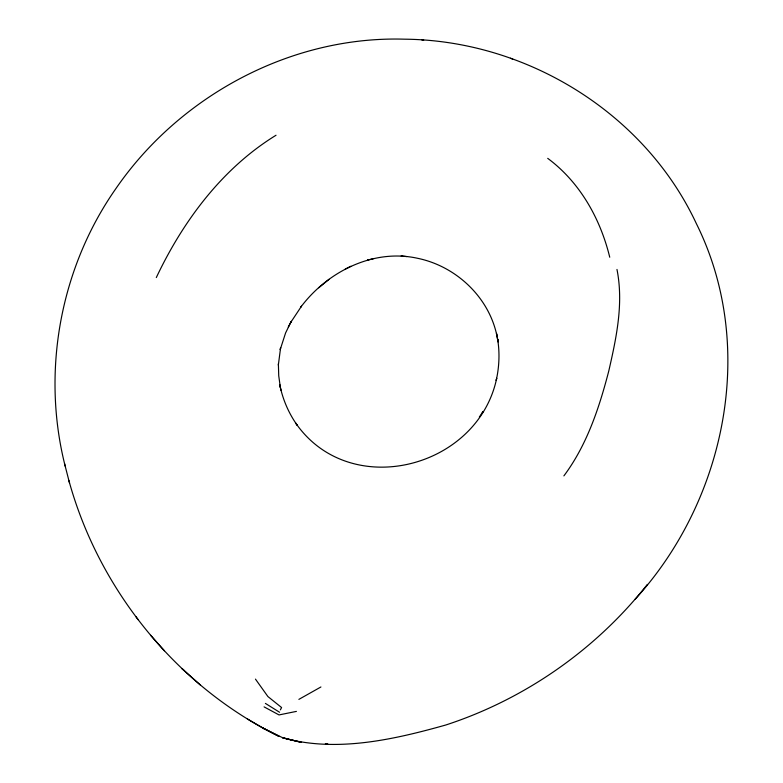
<?xml version="1.0" encoding="UTF-8"?>
<svg xmlns="http://www.w3.org/2000/svg" width="783" height="783" viewBox="0 0 783 783"><rect width="100%" height="100%" fill="white"/><g stroke="black" fill="none" stroke-linecap="round" stroke-linejoin="round"><path stroke-width="1.17" d="M278.337 365.113L280.617 347.642L280.206 349.609L285.58 332.971L291.266 321.333L288.281 327.069M156.306 277.564C183.036 221.1 222.196 168.316 276.037 135.244M280.392 709.878L281.577 707.529L267.894 696.537L255.464 679.115M281.058 390.384L279.785 384.796C282.702 399.33 288.663 413.248 297.276 425.326L295.759 423.163C349.884 501.267 477.806 468.606 496.706 378.248L496.197 380.45C499.251 366.924 499.877 352.83 497.616 339.137L498.066 341.76L496.491 333.421L498.066 341.76M290.64 322.547L301.475 306.222L300.887 306.985C327.353 271.76 373.158 248.465 417.496 258.273C456.029 266.151 489.081 297.168 496.98 336.054M482.25 412.739L482.964 411.662L479.333 417.045M563.887 475.888C586.937 445.038 599.171 407.953 608.753 371.093C616.368 337.835 623.757 303.55 616.975 269.44M68.855 480.449C99.001 590.147 176.899 686.378 279.286 736.529L262.657 727.906L282.751 737.782C336.044 752.845 393.986 739.583 445.811 724.999C524.796 699.209 595.873 649.626 647.355 584.402M635.16 599.23C725.91 499.799 757.386 346.233 696.332 223.566C644.703 112.948 526.538 40.501 405.154 39.189L403.411 39.15C290.336 36.155 179.659 95.918 115.894 188.595C60.076 268.285 41.264 371.866 65.185 466.169M318.74 287.762L329.056 279.325M298.871 699.376L320.922 686.975M345.225 269.127L350.901 266.249M368.167 259.917L367.56 260.064L373.413 258.703M296.405 711.395L279.022 714.928L264.086 706.883M325.366 743.762L327.764 743.85M402.491 256.09L401.111 255.953L406.631 256.57M421.871 39.953L423.72 40.158M510.467 58.236L512.65 59.058M247.389 718.951L264.194 728.807M265.398 703.408L279.58 712.266M547.718 158.352C579.978 182.282 600.346 218.682 609.742 257.235M184.416 670.767L182.038 668.653L200.36 685.027M150.639 635.287L164.371 650.771M135.89 616.583L138.082 619.637M64.519 463.507L69.55 483.14M280.353 387.389L278.728 375.762L278.386 363.792M301.259 742.362L282.751 737.782L301.259 742.362"/></g></svg>
